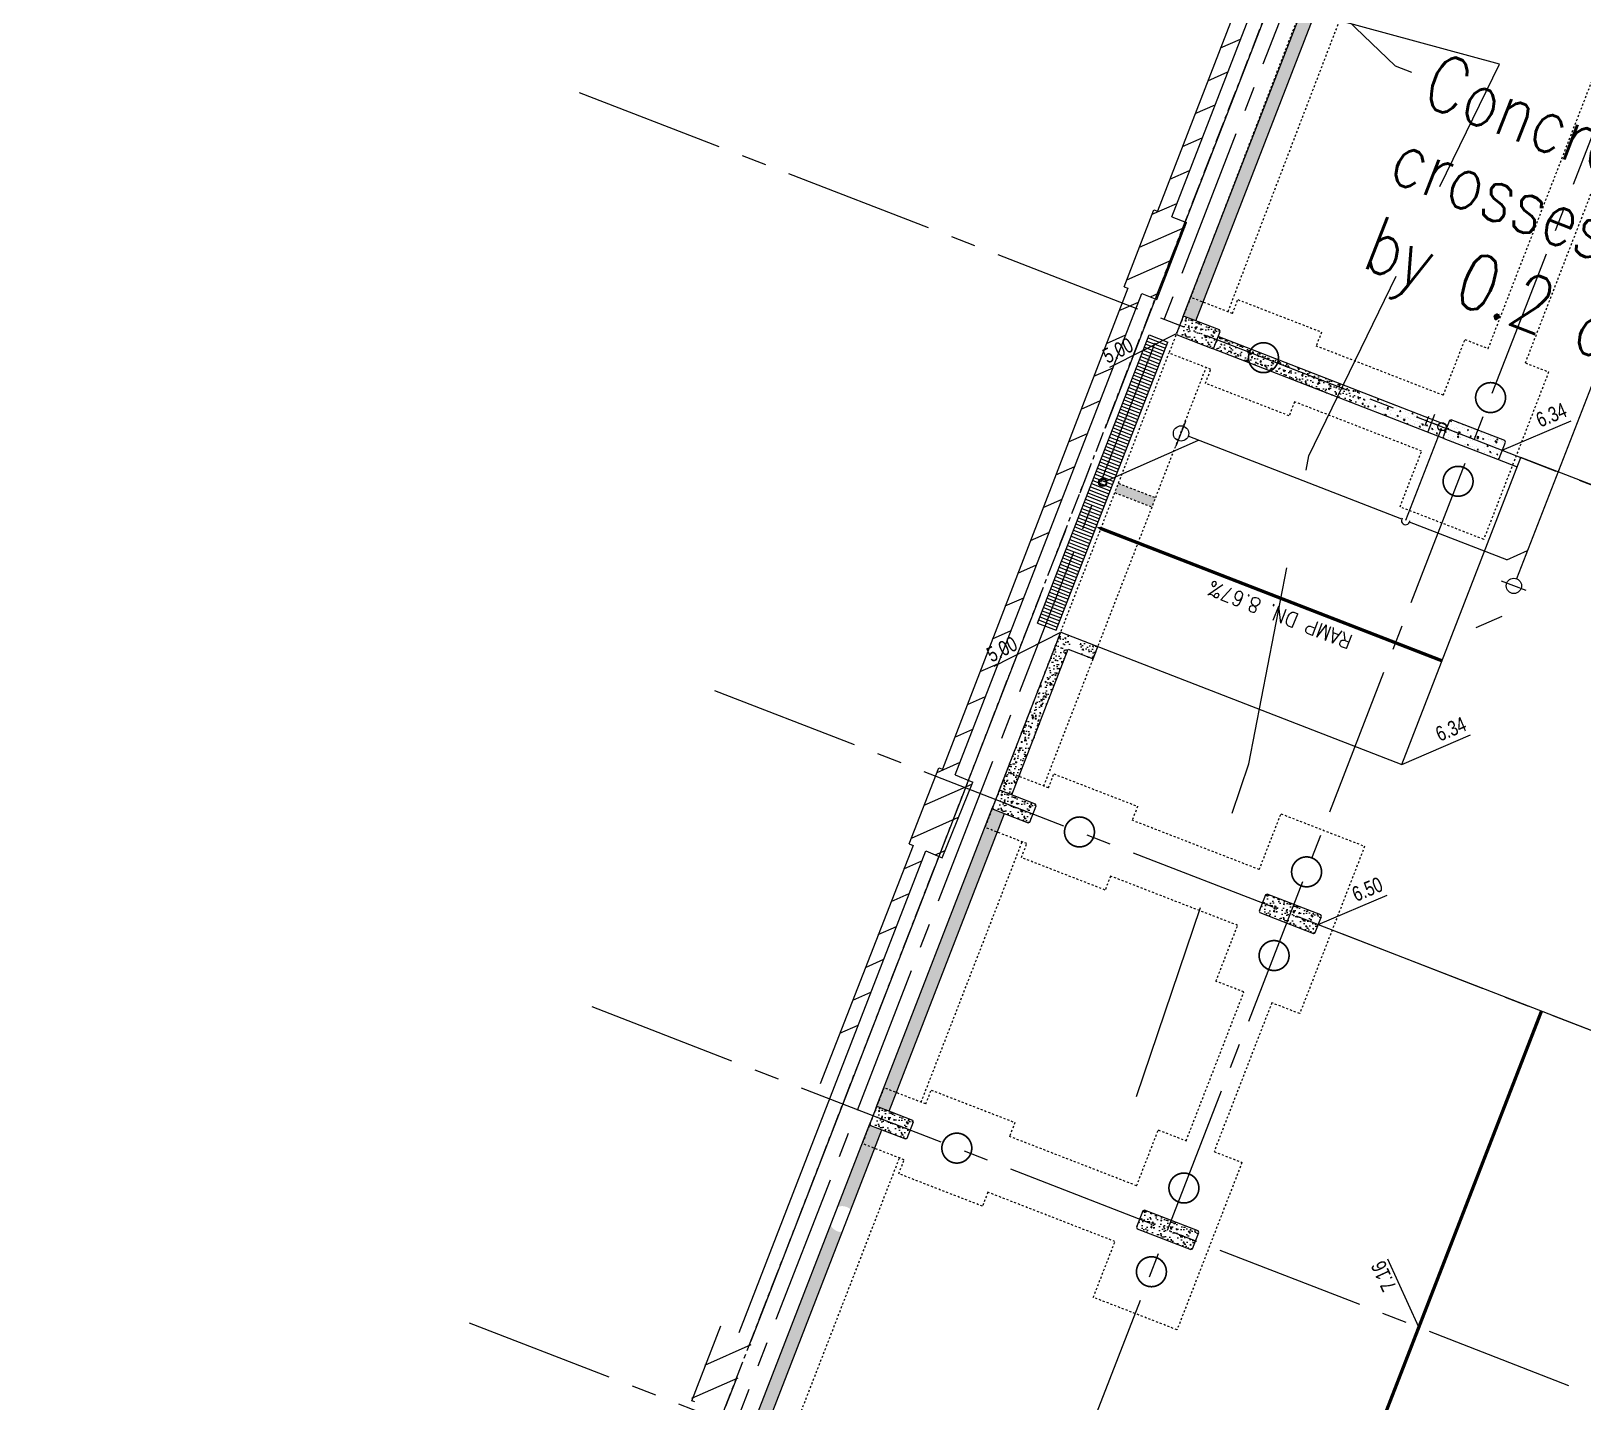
# Model space of a CAD drawing. Header units: feet. Extents: x 308 to 1449, y -4548 to -3843.
# Drawn here: x 829.9 to 907.7, y -4374.9 to -4306.2 of the extents above; entities that cross this region are included whole.
import ezdxf

# ---------------------------------------------------------------- set-up
doc = ezdxf.new("R2010")
doc.units = ezdxf.units.FT
doc.header["$LTSCALE"] = 10
doc.header["$MEASUREMENT"] = 0
for name, pattern in [('CENTER', [2, 1.25, -0.25, 0.25, -0.25]), ('CENTER2', [1.125, 0.75, -0.125, 0.125, -0.125]), ('DASHEDX2', [1.5, 1, -0.5]), ('HIDDEN', [0.375, 0.25, -0.125]), ('HIDDEN2', [0.1875, 0.125, -0.0625]), ('XSITE-EXST$0$PL', [4.9, 1, -0.2, 0.15, -0.2, 0.15, -0.2, 3])]:
    doc.linetypes.add(name, pattern=pattern)
doc.layers.get('0').update_dxf_attribs({"linetype": 'CONTINUOUS'})
for name, color, linetype in [('2B', 4, 'CONTINUOUS'), ('auger pile', 1, 'CONTINUOUS'), ('conc. wall', 7, 'CONTINUOUS'), ('GRID', 30, 'CENTER2'), ('HATCH', 8, 'CONTINUOUS'), ('Mat Footing Dewatering Pump', 80, 'CONTINUOUS'), ('p-ftg.', 4, 'HIDDEN2'), ('p-sanr-pip', 5, 'CONTINUOUS'), ('p-sanr-pipe', 5, 'CONTINUOUS'), ('p-sanr-symb', 3, 'CONTINUOUS'), ('Plumbing undergrd', 160, 'CONTINUOUS'), ('property line', 6, 'CENTER'), ('slabedge', 6, 'CONTINUOUS'), ('SLN', 6, 'CONTINUOUS'), ('TB', 5, 'DASHEDX2'), ('trench drain', 50, 'CONTINUOUS'), ('XSITE-EXST$0$PL', 3, 'XSITE-EXST$0$PL')]:
    doc.layers.add(name, color=color, linetype=linetype)
doc.layers.add('alta hide', color=16, linetype='CONTINUOUS', plot=False)
doc.styles.add('dimwall', font='arial.ttf', dxfattribs={"width": 0.75, "height": 9})
doc.styles.add('STAN', font='ROMANS.SHX', dxfattribs={"width": 0.8})
doc.styles.get("Standard").update_dxf_attribs({"font": 'ROMANS.SHX'})
doc.dimstyles.get("Standard").update_dxf_attribs({"dimtxt": 0.18, "dimasz": 0.18, "dimexe": 0.18, "dimexo": 0.0625, "dimgap": 0.09, "dimtad": 0, "dimtih": 1, "dimtoh": 1, "dimdec": 4, "dimzin": 0, "dimdsep": 46, "dimtxsty": 'Standard', "dimcen": 0.09, "dimaunit": 1, "dimadec": 4, "dimazin": 0, "dimtfac": 1, "dimtdec": 4, "dimtofl": 0, "dimtmove": 0, "dimatfit": 3, "dimfxl": 1, "dimtolj": 1, "dimtzin": 0, "dimarcsym": 0})
pattern_1 = [(50, (1448.896, 3235.727), (7.172602, -0.627521), [0.75, -8.25]), (355, (1448.896, 3235.727), (-1.387513, 7.52192), [0.6, -6.6]), (100.4514, (1449.4935, 3235.675), (5.785094, 6.894395), [0.637402, -7.01142]), (46.1842, (1448.896, 3237.727), (10.67241, -1.65519), [1.125, -12.375]), (96.6356, (1449.785, 3237.589), (9.346627, 9.74118), [0.9561, -10.51713]), (351.1842, (1448.896, 3237.727), (9.34662, 9.741186), [0.9, -9.9]), (21, (1449.896, 3237.227), (5.96907, -4.026189), [0.75, -8.25]), (326, (1449.896, 3237.227), (2.433153, 7.2515), [0.6, -6.6]), (71.4514, (1450.393, 3236.8916), (8.402226, 3.225305), [0.637402, -7.01142]), (37.5, (1448.8958, 3235.727), (0.1215986, 3.3289385), [0, -6.52, 0, -6.7, 0, -6.625]), (7.5, (1448.8958, 3235.727), (2.6306954, 3.944117), [0, -3.82, 0, -6.37, 0, -2.525]), (327.5, (1446.6658, 3235.727), (5.3382244, -0.2255487), [0, -2.5, 0, -7.8, 0, -10.35]), (317.5, (1445.6658, 3235.727), (5.831862, 1.00105), [0, -3.25, 0, -5.18, 0, -7.35])]
pattern_2 = [(50, (1448.896, 3240.727), (7.172602, -0.627521), [0.75, -8.25]), (355, (1448.896, 3240.727), (-1.387513, 7.52192), [0.6, -6.6]), (100.4514, (1449.4935, 3240.675), (5.785094, 6.894395), [0.637402, -7.01142]), (46.1842, (1448.896, 3242.727), (10.67241, -1.65519), [1.125, -12.375]), (96.6356, (1449.785, 3242.589), (9.34663, 9.74118), [0.9561, -10.51713]), (351.1842, (1448.896, 3242.727), (9.34662, 9.741186), [0.9, -9.9]), (21, (1449.896, 3242.227), (5.96907, -4.026189), [0.75, -8.25]), (326, (1449.896, 3242.227), (2.433153, 7.2515), [0.6, -6.6]), (71.4514, (1450.393, 3241.8916), (8.402226, 3.225305), [0.637402, -7.01142]), (37.5, (1448.8958, 3240.727), (0.1215986, 3.3289385), [0, -6.52, 0, -6.7, 0, -6.625]), (7.5, (1448.8958, 3240.727), (2.630695, 3.944117), [0, -3.82, 0, -6.37, 0, -2.525]), (327.5, (1446.6658, 3240.727), (5.3382244, -0.2255487), [0, -2.5, 0, -7.8, 0, -10.35]), (317.5, (1445.6658, 3240.727), (5.831862, 1.00105), [0, -3.25, 0, -5.18, 0, -7.35])]

# ---------------------------------------------------------------- blocks, each defined once
blk = doc.blocks.new('A$C5F951A37')
at = {"layer": 'XSITE-EXST$0$PL'}
blk.add_lwpolyline([(85.959, 148.104), (254.944, 149.579), (254.944, -256.561), (123.904, -256.561), (123.904, -64.081), (2.904, -64.081), (2.904, -60.391), (-31.306, -60.391, 0.219201), (-17.868, -12.027, 0.064813), (-28.942, 25.081), (49.332, 73.425, 0.263278), (80.172, 129.521), (80.092, 136.021, -0.236377), (85.959, 148.104)], format="xyb", dxfattribs=at)
blk = doc.blocks.new('A$C54E400CE')
at = {"linetype": 'HIDDEN', "rotation": 338.8}
blk.add_blockref('A$C5F951A37', (51.026, 331.392), dxfattribs=at)
blk = doc.blocks.new('p52')
at = {"layer": '2B'}
for p, q in [((0, -0.7), (0, 0.7)), ((0.37, -0.38), (0.37, 0.38))]:
    blk.add_line(p, q, dxfattribs=at)
blk = doc.blocks.new('p51')
blk.add_line((0, -1), (0, 1))
blk.add_circle((0, 0), 0.576)
blk = doc.blocks.new('A$C2A3944E8')
at = {"layer": 'conc. wall'}
h = blk.add_hatch(dxfattribs=at)
h.set_pattern_fill('AR-CONC', color=256, style=0)
h.set_pattern_definition(pattern_1)
h.paths.add_polyline_path([(2190.702481, 1744.262432), (2190.702481, 1736.262432), (2257.812558, 1736.262432), (2257.812558, 1744.262432)])
h.paths.add_polyline_path([(2177.952481, 1744.262432), (2178.702481, 1743.512432), (2178.702481, 1736.262432), (2190.702481, 1736.262432), (2190.702481, 1744.262432)])
h.paths.add_polyline_path([(2422.452481, 1736.262432), (2422.452481, 1745.252817), (2414.452481, 1745.218629), (2414.452481, 1744.262432), (2257.812558, 1744.262432), (2257.812558, 1736.262432)])
h.paths.add_polyline_path([(2422.452481, 1745.252817), (2422.452481, 1746.637432), (2424.702481, 1746.637432), (2424.702481, 1754.262432), (2422.452481, 1754.262432), (2414.452481, 1754.262432), (2414.452481, 1745.218629)])
h.paths.add_polyline_path([(2442.850398, 1746.637432, -0.045419008), (2442.702481, 1748.262432, -0.1844830881), (2444.994277, 1754.262432), (2424.702481, 1754.262432), (2424.702481, 1746.637432)])
h.paths.add_polyline_path([(2460.554564, 1746.637432, 0.045419008), (2460.702481, 1748.262432, 0.1844830881), (2458.410685, 1754.262432), (2444.994277, 1754.262432, 0.1844830881), (2442.702481, 1748.262432, 0.045419008), (2442.850398, 1746.637432)])
h.paths.add_polyline_path([(2458.410685, 1754.262432, -0.1844830881), (2460.702481, 1748.262432, -0.045419008), (2460.554564, 1746.637432), (2472.702481, 1746.637432), (2472.702481, 1754.262432)])
h.paths.add_polyline_path([(2422.452481, 1970.262432), (2414.452481, 1970.262432), (2414.452481, 1754.262432), (2422.452481, 1754.262432)])
h.paths.add_polyline_path([(2255.521379, 1720.240494), (2255.521379, 1741.553138), (2241.7267, 1741.553138), (2241.7267, 1720.240494)], flags=9)
h = blk.add_hatch(dxfattribs=at)
h.set_pattern_fill('AR-CONC', color=256, style=0)
h.set_pattern_definition(pattern_2)
h.paths.add_polyline_path([(1884.702481, 1736.262432), (1884.702481, 1744.262432), (1872.702481, 1744.262432), (1872.702481, 1736.262432)])
h.paths.add_polyline_path([(1951.812558, 1736.262432), (1951.812558, 1744.262432), (1884.702481, 1744.262432), (1884.702481, 1736.262432)])
h.paths.add_polyline_path([(1974.702481, 1736.262432), (1974.702481, 1744.262432), (1951.812558, 1744.262432), (1951.812558, 1736.262432)])
h.paths.add_polyline_path([(1949.521379, 1725.240494), (1949.521379, 1746.553138), (1935.7267, 1746.553138), (1935.7267, 1725.240494)], flags=9)
h = blk.add_hatch(dxfattribs=at)
h.set_pattern_fill('AR-CONC', color=256, style=0)
h.set_pattern_definition(pattern_2)
h.paths.add_polyline_path([(1170.702481, 1744.262432), (1158.702481, 1744.262432), (1158.702481, 1736.262432), (1170.702481, 1736.262432)])
h.paths.add_polyline_path([(1452.702481, 1744.262432), (1440.702481, 1744.262432), (1440.702481, 1736.262432), (1452.702481, 1736.262432)])
h.paths.add_polyline_path([(1476.702481, 1744.262432), (1464.702481, 1744.262432), (1464.702481, 1736.262432), (1476.702481, 1736.262432)])
h.paths.add_polyline_path([(1644.702481, 1744.262432), (1616.921448, 1744.262432), (1616.921448, 1736.262432), (1644.702481, 1736.262432)])
h.paths.add_polyline_path([(1656.702481, 1744.262432), (1644.702481, 1744.262432), (1644.702481, 1736.262432), (1656.702481, 1736.262432)])
h.paths.add_polyline_path([(1680.702481, 1744.262432), (1668.702481, 1744.262432), (1668.702481, 1736.262432), (1680.702481, 1736.262432)])
h.paths.add_polyline_path([(1820.921448, 1744.262432), (1680.702481, 1744.262432), (1680.702481, 1736.262432), (1820.921448, 1736.262432)])
h.paths.add_polyline_path([(1848.702481, 1744.262432), (1820.921448, 1744.262432), (1820.921448, 1736.262432), (1848.702481, 1736.262432)])
h.paths.add_polyline_path([(1860.702481, 1744.262432), (1848.702481, 1744.262432), (1848.702481, 1736.262432), (1860.702481, 1736.262432)])
edge = h.paths.add_edge_path()
edge.add_arc((1226.202933, 1739.218037), 7.176973, 335.680923073, 404.656769957)
edge.add_line((1231.308129, 1744.262432), (1310.921448, 1744.262432))
edge.add_line((1310.921448, 1744.262432), (1310.921448, 1736.262432))
edge.add_line((1310.921448, 1736.262432), (1232.743066, 1736.262432))
edge = h.paths.add_edge_path()
edge.add_arc((1226.202933, 1739.218037), 7.176973, 135.343230043, 204.319076927)
edge.add_line((1219.662799, 1736.262432), (1170.702481, 1736.262432))
edge.add_line((1170.702481, 1736.262432), (1170.702481, 1744.262432))
edge.add_line((1170.702481, 1744.262432), (1221.097736, 1744.262432))
edge = h.paths.add_edge_path()
edge.add_arc((1376.783962, 1740.061312), 8.180613, 149.099696924, 207.669844512)
edge.add_line((1369.538899, 1736.262432), (1310.921448, 1736.262432))
edge.add_line((1310.921448, 1736.262432), (1310.921448, 1744.262432))
edge.add_line((1310.921448, 1744.262432), (1369.764487, 1744.262432))
edge = h.paths.add_edge_path()
edge.add_arc((1376.783962, 1740.061312), 8.180613, 332.330155488, 390.900303076)
edge.add_line((1383.803437, 1744.262432), (1440.702481, 1744.262432))
edge.add_line((1440.702481, 1744.262432), (1440.702481, 1736.262432))
edge.add_line((1440.702481, 1736.262432), (1384.029026, 1736.262432))
edge = h.paths.add_edge_path()
edge.add_arc((1597.917506, 1739.147706), 7.826248, 338.366611379, 400.808647203)
edge.add_line((1603.841165, 1744.262432), (1616.921448, 1744.262432))
edge.add_line((1616.921448, 1744.262432), (1616.921448, 1736.262432))
edge.add_line((1616.921448, 1736.262432), (1605.192488, 1736.262432))
edge = h.paths.add_edge_path()
edge.add_arc((1597.917506, 1739.147706), 7.826248, 139.191352797, 201.633388621)
edge.add_line((1590.642525, 1736.262432), (1476.702481, 1736.262432))
edge.add_line((1476.702481, 1736.262432), (1476.702481, 1744.262432))
edge.add_line((1476.702481, 1744.262432), (1591.993847, 1744.262432))
h = blk.add_hatch(dxfattribs=at)
h.set_pattern_fill('AR-CONC', color=256, style=0)
h.set_pattern_definition([(50, (1027.359, 4467.727), (7.172602, -0.627521), [0.75, -8.25]), (355, (1027.359, 4467.727), (-1.387513, 7.521921), [0.6, -6.6]), (100.4514, (1027.9566, 4467.675), (5.785094, 6.894395), [0.637402, -7.011421]), (46.1842, (1027.359, 4469.727), (10.67241, -1.65519), [1.125, -12.375]), (96.6356, (1028.248, 4469.589), (9.346627, 9.74118), [0.956103, -10.51713]), (351.1842, (1027.359, 4469.727), (9.34662, 9.741186), [0.9, -9.9]), (21, (1028.359, 4469.227), (5.96907, -4.026189), [0.75, -8.25]), (326, (1028.359, 4469.227), (2.433153, 7.2515), [0.6, -6.6]), (71.4514, (1028.856, 4468.8916), (8.402226, 3.225305), [0.637402, -7.011421]), (37.5, (1027.3589, 4467.727), (0.1215986, 3.3289385), [0, -6.52, 0, -6.7, 0, -6.625]), (7.5, (1027.359, 4467.727), (2.6306954, 3.944117), [0, -3.82, 0, -6.37, 0, -2.525]), (327.5, (1025.1289, 4467.727), (5.3382244, -0.2255487), [0, -2.5, 0, -7.8, 0, -10.35]), (317.5, (1024.129, 4467.727), (5.831862, 1.00105), [0, -3.25, 0, -5.18, 0, -7.35])])
h.paths.add_polyline_path([(1656.702481, 1721.012432), (1657.452481, 1720.262432), (1662.702481, 1720.262432), (1662.702481, 1736.262432), (1656.702481, 1736.262432)])
h.paths.add_polyline_path([(1662.702481, 1720.262432), (1667.952481, 1720.262432), (1668.702481, 1721.012432), (1668.702481, 1736.262432), (1662.702481, 1736.262432)])
h.paths.add_polyline_path([(1662.702481, 1744.262432), (1657.452481, 1744.262432), (1656.702481, 1743.512432), (1656.702481, 1736.262432), (1662.702481, 1736.262432)])
h.paths.add_polyline_path([(1667.952481, 1744.262432), (1662.702481, 1744.262432), (1662.702481, 1736.262432), (1668.702481, 1736.262432), (1668.702481, 1743.512432)])
h = blk.add_hatch(dxfattribs=at)
h.set_pattern_fill('AR-CONC', color=256, style=0)
h.set_pattern_definition([(50, (1231.359, 4467.727), (7.172602, -0.627521), [0.75, -8.25]), (355, (1231.359, 4467.727), (-1.387513, 7.521921), [0.6, -6.6]), (100.4514, (1231.9566, 4467.675), (5.785094, 6.894395), [0.637402, -7.011421]), (46.1842, (1231.359, 4469.727), (10.67241, -1.65519), [1.125, -12.375]), (96.6356, (1232.248, 4469.589), (9.346627, 9.74118), [0.956103, -10.51713]), (351.1842, (1231.359, 4469.727), (9.34662, 9.741186), [0.9, -9.9]), (21, (1232.359, 4469.227), (5.96907, -4.026189), [0.75, -8.25]), (326, (1232.359, 4469.227), (2.433153, 7.2515), [0.6, -6.6]), (71.4514, (1232.856, 4468.8916), (8.402226, 3.225305), [0.637402, -7.011421]), (37.5, (1231.3589, 4467.727), (0.1215986, 3.3289385), [0, -6.52, 0, -6.7, 0, -6.625]), (7.5, (1231.359, 4467.727), (2.6306954, 3.944117), [0, -3.82, 0, -6.37, 0, -2.525]), (327.5, (1229.1289, 4467.727), (5.3382244, -0.2255487), [0, -2.5, 0, -7.8, 0, -10.35]), (317.5, (1228.129, 4467.727), (5.831862, 1.00105), [0, -3.25, 0, -5.18, 0, -7.35])])
h.paths.add_polyline_path([(1860.702481, 1721.012432), (1861.452481, 1720.262432), (1866.702481, 1720.262432), (1866.702481, 1736.262432), (1860.702481, 1736.262432)])
h.paths.add_polyline_path([(1866.702481, 1720.262432), (1871.952481, 1720.262432), (1872.702481, 1721.012432), (1872.702481, 1736.262432), (1866.702481, 1736.262432)])
h.paths.add_polyline_path([(1866.702481, 1744.262432), (1861.452481, 1744.262432), (1860.702481, 1743.512432), (1860.702481, 1736.262432), (1866.702481, 1736.262432)])
h.paths.add_polyline_path([(1871.952481, 1744.262432), (1866.702481, 1744.262432), (1866.702481, 1736.262432), (1872.702481, 1736.262432), (1872.702481, 1743.512432)])
h = blk.add_hatch(dxfattribs=at)
h.set_pattern_fill('AR-CONC', color=256, style=0)
h.set_pattern_definition([(50, (1537.359, 4467.727), (7.172602, -0.627521), [0.75, -8.25]), (355, (1537.359, 4467.727), (-1.387513, 7.521921), [0.6, -6.6]), (100.4514, (1537.9566, 4467.675), (5.785094, 6.894395), [0.637402, -7.011421]), (46.1842, (1537.359, 4469.727), (10.67241, -1.65519), [1.125, -12.375]), (96.6356, (1538.248, 4469.589), (9.346627, 9.74118), [0.956103, -10.51713]), (351.1842, (1537.359, 4469.727), (9.34662, 9.741186), [0.9, -9.9]), (21, (1538.359, 4469.227), (5.96907, -4.026189), [0.75, -8.25]), (326, (1538.359, 4469.227), (2.433153, 7.2515), [0.6, -6.6]), (71.4514, (1538.856, 4468.8916), (8.402226, 3.225305), [0.637402, -7.011421]), (37.5, (1537.3589, 4467.727), (0.1215986, 3.3289385), [0, -6.52, 0, -6.7, 0, -6.625]), (7.5, (1537.359, 4467.727), (2.6306954, 3.944117), [0, -3.82, 0, -6.37, 0, -2.525]), (327.5, (1535.1289, 4467.727), (5.3382244, -0.2255487), [0, -2.5, 0, -7.8, 0, -10.35]), (317.5, (1534.129, 4467.727), (5.831862, 1.00105), [0, -3.25, 0, -5.18, 0, -7.35])])
h.paths.add_polyline_path([(2166.702481, 1721.012432), (2167.452481, 1720.262432), (2172.702481, 1720.262432), (2172.702481, 1736.262432), (2166.702481, 1736.262432)])
h.paths.add_polyline_path([(2172.702481, 1720.262432), (2177.952481, 1720.262432), (2178.702481, 1721.012432), (2178.702481, 1736.262432), (2172.702481, 1736.262432)])
h.paths.add_polyline_path([(2172.702481, 1744.262432), (2167.452481, 1744.262432), (2166.702481, 1743.512432), (2166.702481, 1736.262432), (2172.702481, 1736.262432)])
h.paths.add_polyline_path([(2177.952481, 1744.262432), (2172.702481, 1744.262432), (2172.702481, 1736.262432), (2178.702481, 1736.262432), (2178.702481, 1743.512432)])
h = blk.add_hatch(dxfattribs=at)
h.set_pattern_fill('AR-CONC', color=256, style=0)
h.set_pattern_definition(pattern_1)
h.paths.add_polyline_path([(1974.702481, 1731.262432), (1966.702481, 1731.262432), (1966.702481, 1720.262432), (1974.702481, 1720.262432)])
h = blk.add_hatch(dxfattribs=at)
h.set_pattern_fill('AR-CONC', color=256, style=0)
h.set_pattern_definition(pattern_1)
h.paths.add_polyline_path([(2172.702481, 1720.262432), (2167.452481, 1720.262432), (2166.702481, 1721.012432), (2166.702481, 1696.970636, -0.1844830881), (2172.702481, 1699.262432)])
h.paths.add_polyline_path([(2174.702481, 1720.262432), (2172.702481, 1720.262432), (2172.702481, 1699.262432, -0.0560819584), (2174.702481, 1699.037396)])
h.paths.add_polyline_path([(2174.702481, 1699.037396, 0.0560819584), (2172.702481, 1699.262432), (2172.702481, 1681.262432, 0.0560819584), (2174.702481, 1681.487468)])
h.paths.add_polyline_path([(2172.702481, 1699.262432, 0.1844830881), (2166.702481, 1696.970636), (2166.702481, 1683.554228, 0.1844830881), (2172.702481, 1681.262432)])
h.paths.add_polyline_path([(2172.702481, 1681.262432, -0.1844830881), (2166.702481, 1683.554228), (2166.702481, 1663.262432), (2172.702481, 1663.262432)])
h.paths.add_polyline_path([(2174.702481, 1681.487468, -0.0560819584), (2172.702481, 1681.262432), (2172.702481, 1663.262432), (2174.702481, 1663.262432)])
h.paths.add_polyline_path([(2174.702481, 1635.573195), (2172.702481, 1635.573195), (2172.702481, 1607.668262), (2174.702481, 1609.668262)])
h.paths.add_polyline_path([(2172.702481, 1635.573195), (2166.702481, 1635.573195), (2166.702481, 1607.668262), (2172.702481, 1607.668262)])
h.paths.add_polyline_path([(2172.702481, 1607.668262), (2166.702481, 1607.668262), (2166.702481, 1581.262432), (2172.702481, 1581.262432)])
h.paths.add_polyline_path([(2174.702481, 1607.668262), (2172.702481, 1607.668262), (2172.702481, 1581.262432), (2174.702481, 1581.262432)])
h.paths.add_polyline_path([(2174.702481, 1581.262432), (2172.702481, 1581.262432), (2172.702481, 1572.262432), (2174.702481, 1572.262432)])
h.paths.add_polyline_path([(2172.702481, 1581.262432), (2166.702481, 1581.262432), (2166.702481, 1571.512432), (2167.452481, 1572.262432), (2172.702481, 1572.262432)])
h = blk.add_hatch(dxfattribs=at)
h.set_pattern_fill('AR-CONC', color=256, style=0)
h.set_pattern_definition(pattern_1)
h.paths.add_polyline_path([(2172.702481, 1663.262432), (2166.702481, 1663.262432), (2166.702481, 1635.573195), (2172.702481, 1635.573195)])
h.paths.add_polyline_path([(2174.702481, 1663.262432), (2172.702481, 1663.262432), (2172.702481, 1635.573195), (2174.702481, 1637.573195)])
h = blk.add_hatch(dxfattribs=at)
h.set_pattern_fill('AR-CONC', color=256, style=0)
h.set_pattern_definition([(50, (1027.359, 4285.727), (7.172602, -0.627521), [0.75, -8.25]), (355, (1027.359, 4285.727), (-1.387513, 7.521921), [0.6, -6.6]), (100.4514, (1027.9566, 4285.675), (5.785094, 6.894395), [0.637402, -7.011421]), (46.1842, (1027.359, 4287.727), (10.67241, -1.65519), [1.125, -12.375]), (96.6356, (1028.248, 4287.589), (9.346627, 9.74118), [0.956103, -10.51713]), (351.1842, (1027.359, 4287.727), (9.34662, 9.741186), [0.9, -9.9]), (21, (1028.359, 4287.227), (5.96907, -4.026189), [0.75, -8.25]), (326, (1028.359, 4287.227), (2.433153, 7.2515), [0.6, -6.6]), (71.4514, (1028.856, 4286.8916), (8.402226, 3.225305), [0.637402, -7.011421]), (37.5, (1027.3589, 4285.727), (0.1215986, 3.3289385), [0, -6.52, 0, -6.7, 0, -6.625]), (7.5, (1027.359, 4285.727), (2.6306954, 3.944117), [0, -3.82, 0, -6.37, 0, -2.525]), (327.5, (1025.1289, 4285.727), (5.3382244, -0.2255487), [0, -2.5, 0, -7.8, 0, -10.35]), (317.5, (1024.129, 4285.727), (5.831862, 1.00105), [0, -3.25, 0, -5.18, 0, -7.35])])
h.paths.add_polyline_path([(1662.702481, 1572.262432), (1657.452481, 1572.262432), (1656.702481, 1571.512432), (1656.702481, 1554.262432), (1662.702481, 1554.262432)])
h.paths.add_polyline_path([(1668.702481, 1571.512432), (1667.952481, 1572.262432), (1662.702481, 1572.262432), (1662.702481, 1554.262432), (1668.702481, 1554.262432)])
h.paths.add_polyline_path([(1668.702481, 1554.262432), (1662.702481, 1554.262432), (1662.702481, 1536.262432), (1667.952481, 1536.262432), (1668.702481, 1537.012432)])
h.paths.add_polyline_path([(1662.702481, 1554.262432), (1656.702481, 1554.262432), (1656.702481, 1537.012432), (1657.452481, 1536.262432), (1662.702481, 1536.262432)])
h = blk.add_hatch(dxfattribs=at)
h.set_pattern_fill('AR-CONC', color=256, style=0)
h.set_pattern_definition([(50, (1231.359, 4285.727), (7.172602, -0.627521), [0.75, -8.25]), (355, (1231.359, 4285.727), (-1.387513, 7.521921), [0.6, -6.6]), (100.4514, (1231.9566, 4285.675), (5.785094, 6.894395), [0.637402, -7.011421]), (46.1842, (1231.359, 4287.727), (10.67241, -1.65519), [1.125, -12.375]), (96.6356, (1232.248, 4287.589), (9.346627, 9.74118), [0.956103, -10.51713]), (351.1842, (1231.359, 4287.727), (9.34662, 9.741186), [0.9, -9.9]), (21, (1232.359, 4287.227), (5.96907, -4.026189), [0.75, -8.25]), (326, (1232.359, 4287.227), (2.433153, 7.2515), [0.6, -6.6]), (71.4514, (1232.856, 4286.8916), (8.402226, 3.225305), [0.637402, -7.011421]), (37.5, (1231.3589, 4285.727), (0.1215986, 3.3289385), [0, -6.52, 0, -6.7, 0, -6.625]), (7.5, (1231.359, 4285.727), (2.6306954, 3.944117), [0, -3.82, 0, -6.37, 0, -2.525]), (327.5, (1229.1289, 4285.727), (5.3382244, -0.2255487), [0, -2.5, 0, -7.8, 0, -10.35]), (317.5, (1228.129, 4285.727), (5.831862, 1.00105), [0, -3.25, 0, -5.18, 0, -7.35])])
h.paths.add_polyline_path([(1866.702481, 1572.262432), (1861.452481, 1572.262432), (1860.702481, 1571.512432), (1860.702481, 1554.262432), (1866.702481, 1554.262432)])
h.paths.add_polyline_path([(1872.702481, 1571.512432), (1871.952481, 1572.262432), (1866.702481, 1572.262432), (1866.702481, 1554.262432), (1872.702481, 1554.262432)])
h.paths.add_polyline_path([(1872.702481, 1554.262432), (1866.702481, 1554.262432), (1866.702481, 1536.262432), (1871.952481, 1536.262432), (1872.702481, 1537.012432)])
h.paths.add_polyline_path([(1866.702481, 1554.262432), (1860.702481, 1554.262432), (1860.702481, 1537.012432), (1861.452481, 1536.262432), (1866.702481, 1536.262432)])
h = blk.add_hatch(dxfattribs=at)
h.set_pattern_fill('AR-CONC', color=256, style=0)
h.set_pattern_definition([(50, (1537.359, 4285.727), (7.172602, -0.627521), [0.75, -8.25]), (355, (1537.359, 4285.727), (-1.387513, 7.521921), [0.6, -6.6]), (100.4514, (1537.9566, 4285.675), (5.785094, 6.894395), [0.637402, -7.011421]), (46.1842, (1537.359, 4287.727), (10.67241, -1.65519), [1.125, -12.375]), (96.6356, (1538.248, 4287.589), (9.346627, 9.74118), [0.956103, -10.51713]), (351.1842, (1537.359, 4287.727), (9.34662, 9.741186), [0.9, -9.9]), (21, (1538.359, 4287.227), (5.96907, -4.026189), [0.75, -8.25]), (326, (1538.359, 4287.227), (2.433153, 7.2515), [0.6, -6.6]), (71.4514, (1538.856, 4286.8916), (8.402226, 3.225305), [0.637402, -7.011421]), (37.5, (1537.3589, 4285.727), (0.1215986, 3.3289385), [0, -6.52, 0, -6.7, 0, -6.625]), (7.5, (1537.359, 4285.727), (2.6306954, 3.944117), [0, -3.82, 0, -6.37, 0, -2.525]), (327.5, (1535.1289, 4285.727), (5.3382244, -0.2255487), [0, -2.5, 0, -7.8, 0, -10.35]), (317.5, (1534.129, 4285.727), (5.831862, 1.00105), [0, -3.25, 0, -5.18, 0, -7.35])])
h.paths.add_polyline_path([(2172.702481, 1572.262432), (2167.452481, 1572.262432), (2166.702481, 1571.512432), (2166.702481, 1554.262432), (2172.702481, 1554.262432)])
h.paths.add_polyline_path([(2178.702481, 1571.512432), (2177.952481, 1572.262432), (2172.702481, 1572.262432), (2172.702481, 1554.262432), (2178.702481, 1554.262432)])
h.paths.add_polyline_path([(2178.702481, 1554.262432), (2172.702481, 1554.262432), (2172.702481, 1536.262432), (2177.952481, 1536.262432), (2178.702481, 1537.012432)])
h.paths.add_polyline_path([(2172.702481, 1554.262432), (2166.702481, 1554.262432), (2166.702481, 1537.012432), (2167.452481, 1536.262432), (2172.702481, 1536.262432)])
at = {"layer": 'p-ftg.'}
h = blk.add_hatch(color=256, dxfattribs=at)
h.paths.add_polyline_path([(2070.702481, 1744.262432), (2067.702481, 1744.262432), (2067.702481, 1720.262432), (2070.702481, 1720.262432)])
h.paths.add_polyline_path([(2067.702481, 1744.262432), (2064.702481, 1744.262432), (2064.702481, 1720.262432), (2067.702481, 1720.262432)])
at = {"layer": 'auger pile', "const_width": 1}
for points in [[(1671.702481, 1690.262432, 1), (1653.702481, 1690.262432, 1)], [(1875.702481, 1690.262432, 1), (1857.702481, 1690.262432, 1)], [(2181.702481, 1690.262432, 1), (2163.702481, 1690.262432, 1)], [(1644.702481, 1554.262432, 1), (1626.702481, 1554.262432, 1)], [(1680.702481, 1554.262432, -1), (1698.702481, 1554.262432, -1)], [(1848.702481, 1554.262432, 1), (1830.702481, 1554.262432, 1)], [(1884.702481, 1554.262432, -1), (1902.702481, 1554.262432, -1)], [(2154.702481, 1554.262432, 1), (2136.702481, 1554.262432, 1)], [(2190.702481, 1554.262432, -1), (2208.702481, 1554.262432, -1)]]:
    blk.add_lwpolyline(points, format="xyb", close=True, dxfattribs=at)
at = {"layer": 'conc. wall'}
for p, q in [((1463.952481, 1744.262432), (1657.452481, 1744.262432)), ((1464.702481, 1736.262432), (1656.702481, 1736.262432)), ((1667.952481, 1744.262432), (1861.452481, 1744.262432)), ((1668.702481, 1736.262432), (1860.702481, 1736.262432)), ((1871.952481, 1744.262432), (1974.702481, 1744.262432)), ((1872.702481, 1736.262432), (1966.702481, 1736.262432)), ((1966.702481, 1736.262432), (1966.702481, 1720.262432)), ((2177.952481, 1744.262432), (2414.452481, 1744.262432)), ((2178.702481, 1736.262432), (2422.452481, 1736.262432)), ((1966.702481, 1720.262432), (1974.702481, 1720.262432)), ((2166.702481, 1571.512432), (2166.702481, 1721.012432)), ((2174.702481, 1572.262432), (2174.702481, 1720.262432))]:
    blk.add_line(p, q, dxfattribs=at)
for points in [[(1656.702481, 1743.512432), (1656.702481, 1721.012432), (1657.452481, 1720.262432), (1667.952481, 1720.262432), (1668.702481, 1721.012432), (1668.702481, 1743.512432), (1667.952481, 1744.262432), (1657.452481, 1744.262432)], [(1860.702481, 1743.512432), (1860.702481, 1721.012432), (1861.452481, 1720.262432), (1871.952481, 1720.262432), (1872.702481, 1721.012432), (1872.702481, 1743.512432), (1871.952481, 1744.262432), (1861.452481, 1744.262432)], [(2166.702481, 1743.512432), (2166.702481, 1721.012432), (2167.452481, 1720.262432), (2177.952481, 1720.262432), (2178.702481, 1721.012432), (2178.702481, 1743.512432), (2177.952481, 1744.262432), (2167.452481, 1744.262432)], [(1656.702481, 1571.512432), (1656.702481, 1537.012432), (1657.452481, 1536.262432), (1667.952481, 1536.262432), (1668.702481, 1537.012432), (1668.702481, 1571.512432), (1667.952481, 1572.262432), (1657.452481, 1572.262432)], [(1860.702481, 1571.512432), (1860.702481, 1537.012432), (1861.452481, 1536.262432), (1871.952481, 1536.262432), (1872.702481, 1537.012432), (1872.702481, 1571.512432), (1871.952481, 1572.262432), (1861.452481, 1572.262432)], [(2166.702481, 1571.512432), (2166.702481, 1537.012432), (2167.452481, 1536.262432), (2177.952481, 1536.262432), (2178.702481, 1537.012432), (2178.702481, 1571.512432), (2177.952481, 1572.262432), (2167.452481, 1572.262432)]]:
    blk.add_lwpolyline(points, close=True, dxfattribs=at)
at = {"layer": 'p-ftg.'}
for p, q in [((1644.702481, 1717.262432), (1644.702481, 1744.262432)), ((1680.702481, 1744.262432), (1644.702481, 1744.262432)), ((1680.702481, 1717.262432), (1680.702481, 1744.262432)), ((1848.702481, 1717.262432), (1848.702481, 1744.262432)), ((1884.702481, 1744.262432), (1848.702481, 1744.262432)), ((1884.702481, 1717.262432), (1884.702481, 1744.262432)), ((1884.702481, 1744.262432), (2154.702481, 1744.262432)), ((2064.702481, 1744.262432), (2064.702481, 1720.262432)), ((2070.702481, 1744.262432), (2070.702481, 1720.262432)), ((2154.702481, 1717.262432), (2154.702481, 1744.262432)), ((2190.702481, 1744.262432), (2154.702481, 1744.262432)), ((2424.702481, 1745.262432), (2190.702481, 1744.262432)), ((2190.702481, 1717.262432), (2190.702481, 1744.262432)), ((1476.702481, 1720.262432), (1644.702481, 1720.262432)), ((1680.702481, 1720.262432), (1848.702481, 1720.262432)), ((1884.702481, 1720.262432), (2154.702481, 1720.262432)), ((2424.702481, 1721.262432), (2190.702481, 1720.262432)), ((2190.702481, 1717.262432), (2199.702481, 1717.262432)), ((2199.702481, 1717.262432), (2199.702481, 1663.262432)), ((1644.702481, 1581.262432), (1644.702481, 1663.262432)), ((1680.702481, 1581.262432), (1680.702481, 1663.262432)), ((1848.702481, 1581.262432), (1848.702481, 1663.262432)), ((1884.702481, 1581.262432), (1884.702481, 1663.262432)), ((2154.702481, 1581.262432), (2154.702481, 1663.262432)), ((2190.702481, 1581.262432), (2190.702481, 1663.262432)), ((1608.702481, 1527.262432), (1608.702481, 1581.262432)), ((1680.702481, 1581.262432), (1716.702481, 1581.262432)), ((1716.702481, 1581.262432), (1716.702481, 1563.262432)), ((1812.702481, 1581.262432), (1848.702481, 1581.262432)), ((1812.702481, 1563.262432), (1812.702481, 1581.262432)), ((1884.702481, 1581.262432), (1920.702481, 1581.262432)), ((1920.702481, 1581.262432), (1920.702481, 1527.262432)), ((2118.702481, 1581.262432), (2154.702481, 1581.262432)), ((2118.702481, 1527.262432), (2118.702481, 1581.262432)), ((2190.702481, 1581.262432), (2226.702481, 1581.262432)), ((2226.702481, 1581.262432), (2226.702481, 1566.262432)), ((1716.702481, 1563.262432), (1812.702481, 1563.262432)), ((2226.702481, 1566.262432), (2424.702481, 1566.262432)), ((1812.702481, 1545.262432), (1716.702481, 1545.262432)), ((1716.702481, 1545.262432), (1716.702481, 1527.262432)), ((1812.702481, 1527.262432), (1812.702481, 1545.262432)), ((2226.702481, 1542.262432), (2226.702481, 1527.262432)), ((2226.702481, 1542.262432), (2424.702481, 1542.262432)), ((1716.702481, 1527.262432), (1608.702481, 1527.262432)), ((1920.702481, 1527.262432), (1812.702481, 1527.262432)), ((2226.702481, 1527.262432), (2118.702481, 1527.262432))]:
    blk.add_line(p, q, dxfattribs=at)
for points in [[(1635.702481, 1663.262432), (1635.702481, 1717.262432), (1644.702481, 1717.262432)], [(1680.702481, 1717.262432), (1689.702481, 1717.262432), (1689.702481, 1663.262432), (1680.702481, 1663.262432)], [(1848.702481, 1663.262432), (1839.702481, 1663.262432), (1839.702481, 1717.262432), (1848.702481, 1717.262432)], [(1884.702481, 1717.262432), (1893.702481, 1717.262432), (1893.702481, 1663.262432), (1884.702481, 1663.262432)], [(2154.702481, 1663.262432), (2145.702481, 1663.262432), (2145.702481, 1717.262432), (2154.702481, 1717.262432)], [(1644.702481, 1663.262432), (1635.702481, 1663.262432)], [(2199.702481, 1663.262432), (2190.702481, 1663.262432)], [(1608.702481, 1581.262432), (1644.702481, 1581.262432)]]:
    blk.add_lwpolyline(points, dxfattribs=at)
at = {"layer": 'Plumbing undergrd'}
blk.add_line((2067.702481, 1512.262432), (2079.702481, 1500.262432), dxfattribs=at)
blk.add_circle((2067.702481, 1753.262432), 2, dxfattribs=at)
at = {"layer": 'property line'}
blk.add_line((103.702481, 1763.762432), (2413.452481, 1763.762432), dxfattribs=at)
at = {"layer": 'slabedge'}
for p, q in [((1941.168844, 1774.243588), (1974.702481, 1744.262432)), ((2133.918844, 1774.243588), (2167.452481, 1744.262432)), ((1974.702481, 1744.262432), (1974.702481, 1524.262432)), ((1866.702481, 1536.262432), (1898.12957, 1504.079944)), ((1866.702481, 1536.262432), (1866.702481, 1248.262432)), ((2166.702481, 1537.012432), (2166.702481, 1524.262432)), ((2172.702481, 1536.262432), (2204.12957, 1504.079944)), ((1974.702481, 1524.262432), (2172.702481, 1524.262432)), ((1974.702481, 1524.262432), (2006.12957, 1492.079944)), ((2172.702481, 1248.262432), (2172.702481, 1524.262432)), ((1662.702481, 1392.262432), (1694.12957, 1424.44492))]:
    blk.add_line(p, q, dxfattribs=at)
for points in [[(2041.526469, 1747.262432, 0, 12, 0), (2041.526469, 1727.923482, 2, 2, 0), (2041.526469, 1524.262432, 2, 2, 0)], [(540.702481, 1392.262432, 0, 12, 0), (560.041431, 1392.262432, 2, 2, 0), (1866.702481, 1392.262432, 2, 2, 0)]]:
    blk.add_lwpolyline(points, format="xyseb", dxfattribs=at)
at = {"layer": 'trench drain'}
for p, q in [((1974.702481, 1759.262432), (2160.702481, 1759.262432)), ((1974.702481, 1759.262432), (1974.702481, 1747.262432)), ((1976.702481, 1759.262432), (1976.702481, 1747.262432)), ((1978.702481, 1759.262432), (1978.702481, 1747.262432)), ((1980.702481, 1759.262432), (1980.702481, 1747.262432)), ((1982.702481, 1759.262432), (1982.702481, 1747.262432)), ((1984.702481, 1759.262432), (1984.702481, 1747.262432)), ((1986.702481, 1759.262432), (1986.702481, 1747.262432)), ((1988.702481, 1759.262432), (1988.702481, 1747.262432)), ((1990.702481, 1759.262432), (1990.702481, 1747.262432)), ((1992.702481, 1759.262432), (1992.702481, 1747.262432)), ((1994.702481, 1759.262432), (1994.702481, 1747.262432)), ((1996.702481, 1759.262432), (1996.702481, 1747.262432)), ((1998.702481, 1759.262432), (1998.702481, 1747.262432)), ((2000.702481, 1759.262432), (2000.702481, 1747.262432)), ((2002.702481, 1759.262432), (2002.702481, 1747.262432)), ((2004.702481, 1759.262432), (2004.702481, 1747.262432)), ((2006.702481, 1759.262432), (2006.702481, 1747.262432)), ((2008.702481, 1759.262432), (2008.702481, 1747.262432)), ((2010.702481, 1759.262432), (2010.702481, 1747.262432)), ((2012.702481, 1759.262432), (2012.702481, 1747.262432)), ((2014.702481, 1759.262432), (2014.702481, 1747.262432)), ((2016.702481, 1759.262432), (2016.702481, 1747.262432)), ((2018.702481, 1759.262432), (2018.702481, 1747.262432)), ((2020.702481, 1759.262432), (2020.702481, 1747.262432)), ((2022.702481, 1759.262432), (2022.702481, 1747.262432)), ((2024.702481, 1759.262432), (2024.702481, 1747.262432)), ((2026.702481, 1759.262432), (2026.702481, 1747.262432)), ((2028.702481, 1759.262432), (2028.702481, 1747.262432)), ((2030.702481, 1759.262432), (2030.702481, 1747.262432)), ((2032.702481, 1759.262432), (2032.702481, 1747.262432)), ((2034.702481, 1759.262432), (2034.702481, 1747.262432)), ((2036.702481, 1759.262432), (2036.702481, 1747.262432)), ((2038.702481, 1759.262432), (2038.702481, 1747.262432)), ((2040.702481, 1759.262432), (2040.702481, 1747.262432)), ((2042.702481, 1759.262432), (2042.702481, 1747.262432)), ((2044.702481, 1759.262432), (2044.702481, 1747.262432)), ((2046.702481, 1759.262432), (2046.702481, 1747.262432)), ((2048.702481, 1759.262432), (2048.702481, 1747.262432)), ((2050.702481, 1759.262432), (2050.702481, 1747.262432)), ((2052.702481, 1759.262432), (2052.702481, 1747.262432)), ((2054.702481, 1759.262432), (2054.702481, 1747.262432)), ((2056.702481, 1759.262432), (2056.702481, 1747.262432)), ((2058.702481, 1759.262432), (2058.702481, 1747.262432)), ((2060.702481, 1759.262432), (2060.702481, 1747.262432)), ((2062.702481, 1759.262432), (2062.702481, 1747.262432)), ((2064.702481, 1759.262432), (2064.702481, 1747.262432)), ((2066.702481, 1759.262432), (2066.702481, 1747.262432)), ((2068.702481, 1759.262432), (2068.702481, 1747.262432)), ((2070.702481, 1759.262432), (2070.702481, 1747.262432)), ((2072.702481, 1759.262432), (2072.702481, 1747.262432)), ((2074.702481, 1759.262432), (2074.702481, 1747.262432)), ((2076.702481, 1759.262432), (2076.702481, 1747.262432)), ((2078.702481, 1759.262432), (2078.702481, 1747.262432)), ((2080.702481, 1759.262432), (2080.702481, 1747.262432)), ((2082.702481, 1759.262432), (2082.702481, 1747.262432)), ((2084.702481, 1759.262432), (2084.702481, 1747.262432)), ((2086.702481, 1759.262432), (2086.702481, 1747.262432)), ((2088.702481, 1759.262432), (2088.702481, 1747.262432)), ((2090.702481, 1759.262432), (2090.702481, 1747.262432)), ((2092.702481, 1759.262432), (2092.702481, 1747.262432)), ((2094.702481, 1759.262432), (2094.702481, 1747.262432)), ((2096.702481, 1759.262432), (2096.702481, 1747.262432)), ((2098.702481, 1759.262432), (2098.702481, 1747.262432)), ((2100.702481, 1759.262432), (2100.702481, 1747.262432)), ((2102.702481, 1759.262432), (2102.702481, 1747.262432)), ((2104.702481, 1759.262432), (2104.702481, 1747.262432)), ((2106.702481, 1759.262432), (2106.702481, 1747.262432)), ((2108.702481, 1759.262432), (2108.702481, 1747.262432)), ((2110.702481, 1759.262432), (2110.702481, 1747.262432)), ((2112.702481, 1759.262432), (2112.702481, 1747.262432)), ((2114.702481, 1759.262432), (2114.702481, 1747.262432)), ((2116.702481, 1759.262432), (2116.702481, 1747.262432)), ((2118.702481, 1759.262432), (2118.702481, 1747.262432)), ((2120.702481, 1759.262432), (2120.702481, 1747.262432)), ((2122.702481, 1759.262432), (2122.702481, 1747.262432)), ((2124.702481, 1759.262432), (2124.702481, 1747.262432)), ((2126.702481, 1759.262432), (2126.702481, 1747.262432)), ((2128.702481, 1759.262432), (2128.702481, 1747.262432)), ((2130.702481, 1759.262432), (2130.702481, 1747.262432)), ((2132.702481, 1759.262432), (2132.702481, 1747.262432)), ((2134.702481, 1759.262432), (2134.702481, 1747.262432)), ((2136.702481, 1759.262432), (2136.702481, 1747.262432)), ((2138.702481, 1759.262432), (2138.702481, 1747.262432)), ((2140.702481, 1759.262432), (2140.702481, 1747.262432)), ((2142.702481, 1759.262432), (2142.702481, 1747.262432)), ((2144.702481, 1759.262432), (2144.702481, 1747.262432)), ((2146.702481, 1759.262432), (2146.702481, 1747.262432)), ((2148.702481, 1759.262432), (2148.702481, 1747.262432)), ((2150.702481, 1759.262432), (2150.702481, 1747.262432)), ((2152.702481, 1759.262432), (2152.702481, 1747.262432)), ((2154.702481, 1759.262432), (2154.702481, 1747.262432)), ((2156.702481, 1759.262432), (2156.702481, 1747.262432)), ((2158.702481, 1759.262432), (2158.702481, 1747.262432)), ((2160.702481, 1759.262432), (2160.702481, 1747.262432)), ((1974.702481, 1747.262432), (2160.702481, 1747.262432))]:
    blk.add_line(p, q, dxfattribs=at)
at = {"layer": 'slabedge', "style": 'dimwall', "width": 0.75}
for s, rotation, p in [('5.00', 317.955084892, (1942.547788, 1776.335656)), ('5.00', 317.955084892, (2135.297788, 1776.335656)), ('6.50', 314.073391476, (1887.589852, 1519.889762)), ('6.34', 314.073391476, (2193.589852, 1519.889762)), ('6.34', 314.073391476, (1995.589852, 1507.889762)), ('7.16', 45.926608524, (1680.512002, 1413.365591))]:
    blk.add_text(s, height=9, rotation=rotation, dxfattribs=at).set_placement(p)
at = {"layer": 'slabedge', "width": 0.906817}
blk.add_text('RAMP DN. 8.67%%%', height=9, rotation=90, dxfattribs=at).set_placement((2036.57456, 1579.02639))

msp = doc.modelspace()

# ---------------------------------------------------------------- linework, layer by layer
at = {"layer": 'GRID'}
for p, q in [((822.545, -4486.13), (940.12, -4183.002)), ((838.084, -4492.157), (955.659, -4189.03)), ((857.425, -4309.251), (1019.314, -4372.043)), ((864.208, -4339.233), (1010.092, -4395.818)), ((858.06, -4355.082), (1003.945, -4411.667)), ((851.913, -4370.932), (997.797, -4427.517))]:
    msp.add_line(p, q, dxfattribs=at)
at = {"layer": 'HATCH'}
for p, q in [((889.56, -4307.024), (890.564, -4306.582)), ((888.926, -4308.67), (889.925, -4308.229)), ((888.291, -4310.315), (889.287, -4309.877)), ((887.657, -4311.961), (888.648, -4311.524)), ((887.023, -4313.607), (888.009, -4313.172)), ((886.138, -4315.363), (887.371, -4314.819)), ((885.5, -4317.01), (887.783, -4316.004)), ((884.862, -4318.657), (887.137, -4317.654)), ((886.043, -4319.502), (886.491, -4319.305)), ((884.485, -4320.189), (885.455, -4319.762)), ((883.851, -4321.835), (884.816, -4321.409)), ((883.216, -4323.48), (884.177, -4323.057)), ((882.582, -4325.126), (883.539, -4324.704)), ((881.947, -4326.771), (882.9, -4326.352)), ((881.313, -4328.417), (882.261, -4327.999)), ((880.679, -4330.062), (881.622, -4329.647)), ((880.044, -4331.708), (880.984, -4331.294)), ((879.41, -4333.354), (880.345, -4332.942)), ((878.775, -4334.999), (879.706, -4334.589)), ((878.141, -4336.645), (879.068, -4336.236)), ((877.507, -4338.29), (878.429, -4337.884)), ((876.872, -4339.936), (877.79, -4339.531)), ((876.238, -4341.582), (877.152, -4341.179)), ((875.353, -4343.338), (876.513, -4342.826)), ((874.712, -4344.986), (877.102, -4343.933)), ((874.072, -4346.634), (876.435, -4345.593)), ((875.263, -4347.475), (875.767, -4347.253)), ((873.694, -4348.167), (874.597, -4347.769)), ((873.052, -4349.816), (873.958, -4349.416)), ((872.41, -4351.465), (873.319, -4351.064)), ((871.767, -4353.114), (872.68, -4352.711)), ((871.125, -4354.763), (872.041, -4354.359)), ((870.482, -4356.412), (871.403, -4356.007)), ((863.716, -4373.054), (866.044, -4372.028)), ((863.07, -4374.705), (865.382, -4373.686))]:
    msp.add_line(p, q, dxfattribs=at)
at = {"layer": 'p-sanr-pip'}
msp.add_line((900.465, -4325.94), (900.135, -4325.812), dxfattribs=at)
at = {"layer": 'p-sanr-pipe'}
for p, q in [((921.861, -4288.614), (904.4, -4333.632)), ((898.641, -4330.641), (887.938, -4326.489)), ((900.584, -4326.209), (898.836, -4330.716)), ((883.846, -4328.721), (888.453, -4326.689)), ((903.904, -4332.682), (899.03, -4330.792)), ((903.904, -4332.682), (904.946, -4332.222))]:
    msp.add_line(p, q, dxfattribs=at)
at = {"layer": 'p-sanr-symb'}
for centre in [(900.659, -4326.015), (883.656, -4328.805)]:
    msp.add_circle(centre, 0.208, dxfattribs=at)
msp.add_arc((898.836, -4330.716), 0.208, 143.8, 353.8, dxfattribs=at)
at = {"layer": 'SLN'}
for p, q in [((890.663, -4304.164, 4.901), (886.404, -4315.211, 4.901)), ((887.112, -4315.485, -0.128), (891.392, -4304.447)), ((884.731, -4318.994, 4.82), (886.224, -4315.141, 9.837)), ((886.224, -4315.141, 6.882), (886.404, -4315.211, 6.882)), ((887.112, -4315.485, 6.882), (887.858, -4315.774, 6.882)), ((886.365, -4319.627, 6.837), (887.858, -4315.774, 6.882)), ((884.918, -4319.066, 4.901), (875.621, -4343.181, 4.901)), ((876.269, -4343.457, -0.28), (885.619, -4319.338)), ((884.731, -4318.994, 6.837), (884.918, -4319.066, 6.837)), ((885.619, -4319.338), (886.365, -4319.627)), ((873.961, -4346.918, -0.247), (875.443, -4343.105, 4.889)), ((875.443, -4343.105, 4.889), (875.621, -4343.181, 4.949)), ((876.269, -4343.457, 5.17), (877.143, -4343.83, 5.467)), ((875.617, -4347.626, -0.325), (877.143, -4343.83, -0.281)), ((865.43, -4371.411), (874.789, -4347.272, -0.325)), ((874.149, -4346.999, 4.877), (869.495, -4358.947)), ((873.961, -4346.918, -0.174), (874.149, -4346.999, -0.192)), ((874.789, -4347.272, -0.25), (875.617, -4347.626, -0.325)), ((863.067, -4374.847, 10.577), (864.524, -4371.086, 15.474)), ((863.207, -4374.9, 10.167), (863.067, -4374.847, 10.577))]:
    msp.add_line(p, q, dxfattribs=at)
at = {"layer": 'TB'}
for p, q in [((903.535, -4307.837, 7.138), (892.138, -4304.736, 7.01)), ((893.985, -4327.464, 6.912), (903.535, -4307.837, 7.138)), ((890.984, -4342.909, 6.928), (893.985, -4327.464, 6.912)), ((885.356, -4359.59, 6.765), (890.984, -4342.909, 6.928))]:
    msp.add_line(p, q, dxfattribs=at)

# ---------------------------------------------------------------- block references
at = {"layer": 'Mat Footing Dewatering Pump', "linetype": 'HIDDEN'}
msp.add_blockref('A$C54E400CE', (749.887, -4528.498), dxfattribs=at)
at = {"layer": 'Mat Footing Dewatering Pump', "linetype": 'HIDDEN', "xscale": 0.08333333333333333, "yscale": 0.08333333333333333, "zscale": 0.08333333333333333, "rotation": 68.8}
msp.add_blockref('A$C2A3944E8', (957.561, -4542.294), dxfattribs=at)
at = {"layer": 'p-sanr-symb', "yscale": 0.6666666666666666, "zscale": 0.6666666666666666}
for name, p, xscale, rotation in [('p51', (887.58, -4326.35), 0.6666666666666666, 338.8), ('p52', (900.135, -4325.812), -0.6666666666666666, 338.8), ('p51', (904.261, -4333.99), 0.6666666666666666, 68.8)]:
    msp.add_blockref(name, p, dxfattribs=dict(at, xscale=xscale, rotation=rotation))

# ---------------------------------------------------------------- texts
at = {"layer": 'alta hide', "style": 'STAN', "width": 0.8}
for s, p in [('Concrete wall of parking structure ', (899.526, -4309.809, -4.77)), ('crosses boundary line into Lot 1-A-1', (897.851, -4313.618, -4.77)), ('by 0.2 of a foot.', (896.552, -4317.978, -4.77))]:
    msp.add_text(s, height=2.8, rotation=338.8, dxfattribs=at).set_placement(p)

# ---------------------------------------------------------------- leaders
at = {"layer": 'alta hide'}
msp.add_leader([(892.921, -4302.749), (898.315, -4307.928), (899.126, -4308.242)], dimstyle='Standard', override={"dimscale": 20, "dimasz": 0.18, "dimgap": 0.09, "dimtad": 0, "dimpost": "'", "dimtxsty": 'STAN'}, dxfattribs=at)

doc.saveas('drawing.dxf')
